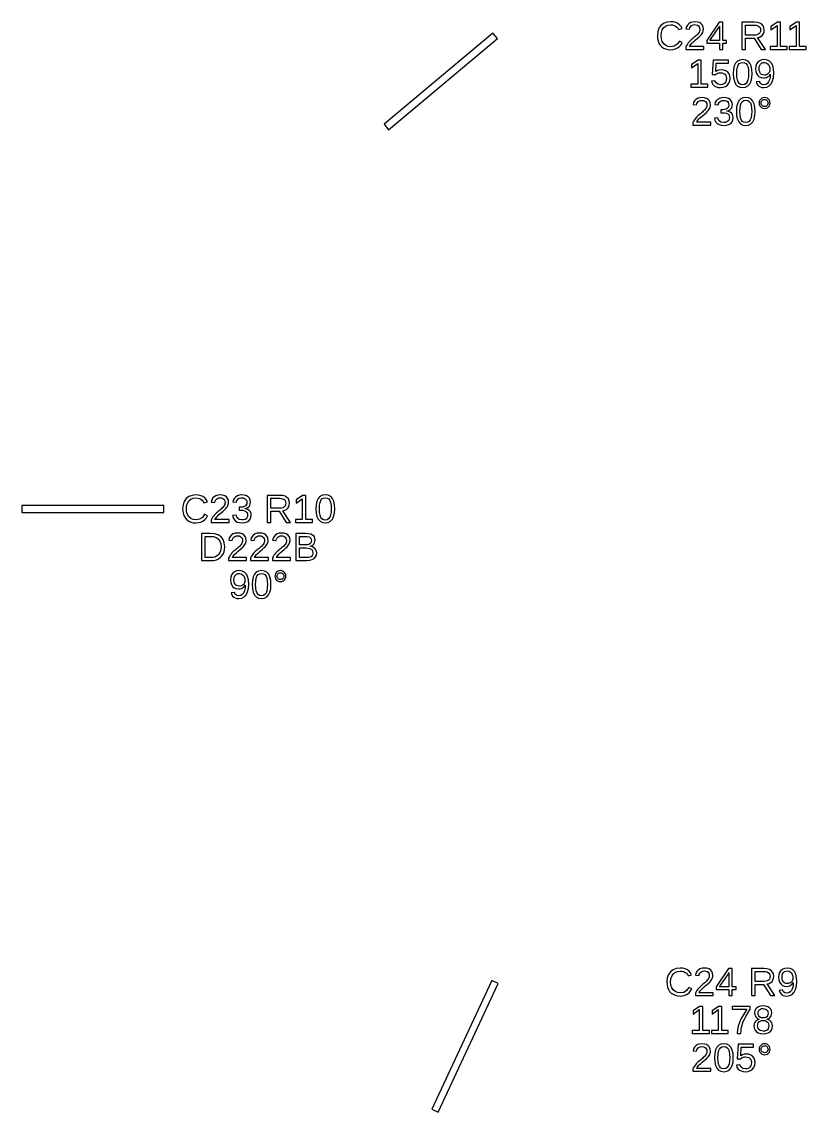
# Model space of a CAD drawing. Extents: x 195 to 2890, y 70 to 1529.
# Drawn here: x 2424 to 2589.7, y 872.5 to 1103 of the extents above; entities that cross this region are included whole.
import ezdxf

# ---------------------------------------------------------------- set-up
doc = ezdxf.new("R2010")
doc.units = 0
doc.layers.get('0').update_dxf_attribs({"linetype": 'CONTINUOUS'})

msp = doc.modelspace()

# ---------------------------------------------------------------- linework, layer by layer
for points in [[(2561.62, 1097.09), (2562.12, 1097.22), (2562.57, 1097.44), (2562.97, 1097.73), (2563.3, 1098.11), (2563.56, 1098.56), (2562.93, 1098.88), (2562.46, 1098.22), (2561.86, 1097.82), (2561.12, 1097.69), (2560.54, 1097.76), (2560.04, 1097.97), (2559.63, 1098.33), (2559.32, 1098.8), (2559.14, 1099.37), (2559.08, 1100.02), (2559.14, 1100.68), (2559.31, 1101.24), (2559.61, 1101.7), (2560.01, 1102.04), (2560.5, 1102.25), (2561.09, 1102.32), (2561.47, 1102.29), (2561.82, 1102.2), (2562.13, 1102.05), (2562.4, 1101.85), (2562.62, 1101.59), (2562.78, 1101.29), (2563.51, 1101.53), (2563.28, 1101.96), (2562.98, 1102.31), (2562.61, 1102.59), (2562.17, 1102.79), (2561.66, 1102.91), (2561.08, 1102.95), (2560.27, 1102.86), (2559.58, 1102.6), (2559.03, 1102.17), (2558.62, 1101.59), (2558.37, 1100.87), (2558.29, 1100.02), (2558.32, 1099.44), (2558.43, 1098.91), (2558.62, 1098.44), (2558.87, 1098.03), (2559.2, 1097.68), (2559.58, 1097.41), (2560.03, 1097.21), (2560.53, 1097.09), (2561.08, 1097.05)], [(2568.1, 1097.75), (2565.11, 1097.75), (2565.21, 1097.95), (2565.34, 1098.14), (2565.51, 1098.35), (2565.71, 1098.56), (2565.96, 1098.79), (2566.25, 1099.04), (2566.76, 1099.46), (2567.14, 1099.8), (2567.4, 1100.06), (2567.59, 1100.28), (2567.74, 1100.5), (2567.86, 1100.72), (2567.94, 1100.94), (2567.99, 1101.16), (2568.01, 1101.38), (2567.96, 1101.84), (2567.8, 1102.23), (2567.54, 1102.54), (2567.19, 1102.77), (2566.74, 1102.9), (2566.21, 1102.95), (2565.72, 1102.9), (2565.28, 1102.77), (2564.92, 1102.54), (2564.63, 1102.24), (2564.44, 1101.88), (2564.33, 1101.45), (2565.08, 1101.38), (2565.15, 1101.66), (2565.26, 1101.9), (2565.44, 1102.09), (2565.66, 1102.23), (2565.92, 1102.32), (2566.21, 1102.35), (2566.51, 1102.32), (2566.77, 1102.23), (2566.98, 1102.09), (2567.13, 1101.89), (2567.22, 1101.65), (2567.26, 1101.35), (2567.24, 1101.13), (2567.18, 1100.92), (2567.09, 1100.73), (2566.98, 1100.55), (2566.84, 1100.37), (2566.67, 1100.2), (2566.49, 1100.03), (2566.3, 1099.86), (2566.09, 1099.69), (2565.87, 1099.52), (2565.66, 1099.34), (2565.44, 1099.15), (2565.22, 1098.94), (2565.01, 1098.72), (2564.81, 1098.49), (2564.62, 1098.23), (2564.45, 1097.95), (2564.3, 1097.65), (2564.3, 1097.13), (2568.1, 1097.13)], [(2572.1, 1098.43), (2572.91, 1098.43), (2572.91, 1099.01), (2572.1, 1099.01), (2572.1, 1102.86), (2571.33, 1102.86), (2568.71, 1099), (2568.71, 1098.43), (2571.41, 1098.43), (2571.41, 1097.13), (2572.1, 1097.13)], [(2569.38, 1099.01), (2569.45, 1099.09), (2569.67, 1099.39), (2571.14, 1101.55), (2571.18, 1101.62), (2571.23, 1101.71), (2571.3, 1101.82), (2571.36, 1101.93), (2571.39, 1102), (2571.41, 1102.04), (2571.41, 1099.01)], [(2576.93, 1099.51), (2578.71, 1099.51), (2580.2, 1097.13), (2581.1, 1097.13), (2579.47, 1099.6), (2579.88, 1099.71), (2580.22, 1099.9), (2580.5, 1100.15), (2580.7, 1100.46), (2580.83, 1100.82), (2580.87, 1101.22), (2580.81, 1101.7), (2580.64, 1102.1), (2580.34, 1102.43), (2579.94, 1102.67), (2579.44, 1102.82), (2578.85, 1102.86), (2576.15, 1102.86), (2576.15, 1097.13), (2576.93, 1097.13)], [(2576.93, 1100.13), (2576.93, 1102.24), (2578.77, 1102.24), (2579.16, 1102.21), (2579.49, 1102.13), (2579.75, 1101.98), (2579.94, 1101.78), (2580.05, 1101.52), (2580.09, 1101.22), (2580.05, 1100.9), (2579.94, 1100.63), (2579.75, 1100.41), (2579.5, 1100.25), (2579.18, 1100.16), (2578.8, 1100.13)], [(2585.71, 1097.75), (2584.32, 1097.75), (2584.32, 1102.86), (2583.64, 1102.86), (2582.29, 1101.93), (2582.29, 1101.24), (2583.58, 1102.16), (2583.58, 1097.75), (2582.12, 1097.75), (2582.12, 1097.13), (2585.71, 1097.13)], [(2589.73, 1097.75), (2588.33, 1097.75), (2588.33, 1102.86), (2587.66, 1102.86), (2586.3, 1101.93), (2586.3, 1101.24), (2587.6, 1102.16), (2587.6, 1097.75), (2586.14, 1097.75), (2586.14, 1097.13), (2589.73, 1097.13)], [(2524.48, 1099.43), (2523.52, 1100.57), (2500.54, 1081.29), (2501.5, 1080.14)], [(2568.96, 1089.75), (2567.56, 1089.75), (2567.56, 1094.86), (2566.89, 1094.86), (2565.53, 1093.93), (2565.53, 1093.24), (2566.83, 1094.16), (2566.83, 1089.75), (2565.37, 1089.75), (2565.37, 1089.13), (2568.96, 1089.13)], [(2572.21, 1089.11), (2572.7, 1089.28), (2573.11, 1089.57), (2573.41, 1089.96), (2573.59, 1090.44), (2573.65, 1091), (2573.59, 1091.5), (2573.43, 1091.93), (2573.15, 1092.29), (2572.77, 1092.57), (2572.32, 1092.73), (2571.8, 1092.79), (2571.35, 1092.75), (2570.96, 1092.63), (2570.61, 1092.42), (2570.72, 1094.24), (2573.32, 1094.24), (2573.32, 1094.86), (2570.06, 1094.86), (2569.87, 1091.78), (2570.58, 1091.78), (2570.75, 1091.92), (2570.92, 1092.02), (2571.09, 1092.1), (2571.27, 1092.15), (2571.45, 1092.18), (2571.65, 1092.19), (2572, 1092.15), (2572.3, 1092.04), (2572.55, 1091.86), (2572.74, 1091.61), (2572.85, 1091.32), (2572.89, 1090.98), (2572.85, 1090.6), (2572.74, 1090.27), (2572.56, 1090), (2572.3, 1089.81), (2572, 1089.69), (2571.63, 1089.65), (2571.07, 1089.74), (2570.68, 1090.03), (2570.44, 1090.5), (2569.7, 1090.41), (2569.83, 1090.01), (2570.03, 1089.67), (2570.32, 1089.4), (2570.68, 1089.21), (2571.12, 1089.09), (2571.62, 1089.05)], [(2576.91, 1089.13), (2577.41, 1089.39), (2577.8, 1089.81), (2578.08, 1090.39), (2578.25, 1091.12), (2578.31, 1092), (2578.26, 1092.89), (2578.09, 1093.63), (2577.83, 1094.21), (2577.45, 1094.62), (2576.95, 1094.87), (2576.33, 1094.95), (2575.7, 1094.87), (2575.19, 1094.62), (2574.81, 1094.21), (2574.54, 1093.64), (2574.38, 1092.9), (2574.33, 1092), (2574.38, 1091.11), (2574.55, 1090.38), (2574.82, 1089.8), (2575.21, 1089.38), (2575.7, 1089.13), (2576.31, 1089.05)], [(2581.41, 1089.14), (2581.92, 1089.4), (2582.34, 1089.84), (2582.63, 1090.45), (2582.81, 1091.21), (2582.87, 1092.11), (2582.82, 1092.98), (2582.66, 1093.69), (2582.38, 1094.24), (2582, 1094.64), (2581.52, 1094.87), (2580.93, 1094.95), (2580.38, 1094.89), (2579.91, 1094.72), (2579.53, 1094.44), (2579.25, 1094.05), (2579.08, 1093.58), (2579.03, 1093.02), (2579.08, 1092.48), (2579.23, 1092.01), (2579.49, 1091.62), (2579.83, 1091.32), (2580.24, 1091.15), (2580.73, 1091.09), (2581.03, 1091.11), (2581.32, 1091.19), (2581.59, 1091.31), (2581.83, 1091.47), (2582.02, 1091.67), (2582.15, 1091.9), (2582.1, 1091.23), (2581.98, 1090.67), (2581.79, 1090.23), (2581.53, 1089.9), (2581.2, 1089.71), (2580.81, 1089.64), (2580.37, 1089.72), (2580.05, 1089.96), (2579.84, 1090.36), (2579.14, 1090.25), (2579.29, 1089.86), (2579.48, 1089.56), (2579.72, 1089.33), (2580.02, 1089.18), (2580.38, 1089.08), (2580.8, 1089.05)], [(2575.92, 1089.71), (2575.6, 1089.9), (2575.37, 1090.21), (2575.2, 1090.66), (2575.1, 1091.26), (2575.07, 1092), (2575.1, 1092.76), (2575.2, 1093.36), (2575.36, 1093.81), (2575.6, 1094.11), (2575.92, 1094.29), (2576.33, 1094.36), (2576.73, 1094.29), (2577.04, 1094.11), (2577.28, 1093.8), (2577.44, 1093.35), (2577.53, 1092.75), (2577.56, 1092), (2577.53, 1091.27), (2577.43, 1090.68), (2577.26, 1090.23), (2577.02, 1089.91), (2576.71, 1089.71), (2576.32, 1089.65)], [(2580.58, 1091.71), (2580.3, 1091.83), (2580.07, 1092.03), (2579.91, 1092.3), (2579.8, 1092.63), (2579.77, 1093.02), (2579.8, 1093.4), (2579.91, 1093.73), (2580.07, 1094), (2580.3, 1094.2), (2580.58, 1094.32), (2580.91, 1094.36), (2581.24, 1094.31), (2581.52, 1094.17), (2581.76, 1093.93), (2581.94, 1093.62), (2582.04, 1093.25), (2582.08, 1092.82), (2582.06, 1092.6), (2582.01, 1092.4), (2581.92, 1092.22), (2581.8, 1092.06), (2581.66, 1091.92), (2581.49, 1091.81), (2581.3, 1091.73), (2581.11, 1091.68), (2580.9, 1091.67)], [(2569.6, 1081.75), (2566.61, 1081.75), (2566.71, 1081.95), (2566.84, 1082.14), (2567.01, 1082.35), (2567.21, 1082.56), (2567.46, 1082.79), (2567.75, 1083.04), (2568.26, 1083.46), (2568.64, 1083.8), (2568.9, 1084.06), (2569.09, 1084.28), (2569.24, 1084.5), (2569.36, 1084.72), (2569.44, 1084.94), (2569.49, 1085.16), (2569.51, 1085.38), (2569.46, 1085.84), (2569.3, 1086.23), (2569.04, 1086.54), (2568.69, 1086.77), (2568.24, 1086.9), (2567.71, 1086.95), (2567.21, 1086.9), (2566.78, 1086.77), (2566.42, 1086.54), (2566.13, 1086.24), (2565.93, 1085.88), (2565.83, 1085.45), (2566.58, 1085.38), (2566.65, 1085.66), (2566.76, 1085.9), (2566.94, 1086.09), (2567.16, 1086.23), (2567.42, 1086.32), (2567.71, 1086.35), (2568.01, 1086.32), (2568.27, 1086.23), (2568.48, 1086.09), (2568.63, 1085.89), (2568.72, 1085.65), (2568.75, 1085.35), (2568.74, 1085.13), (2568.68, 1084.92), (2568.59, 1084.73), (2568.48, 1084.55), (2568.34, 1084.37), (2568.17, 1084.2), (2567.99, 1084.03), (2567.8, 1083.86), (2567.59, 1083.69), (2567.37, 1083.52), (2567.16, 1083.34), (2566.94, 1083.15), (2566.72, 1082.94), (2566.51, 1082.72), (2566.31, 1082.49), (2566.12, 1082.23), (2565.95, 1081.95), (2565.8, 1081.65), (2565.8, 1081.13), (2569.6, 1081.13)], [(2572.92, 1081.1), (2573.4, 1081.24), (2573.78, 1081.49), (2574.06, 1081.82), (2574.23, 1082.23), (2574.28, 1082.71), (2574.24, 1083.06), (2574.13, 1083.36), (2573.93, 1083.63), (2573.66, 1083.83), (2573.32, 1083.98), (2572.93, 1084.06), (2572.93, 1084.07), (2573.29, 1084.18), (2573.58, 1084.33), (2573.82, 1084.54), (2573.99, 1084.79), (2574.09, 1085.09), (2574.13, 1085.43), (2574.07, 1085.87), (2573.91, 1086.25), (2573.65, 1086.55), (2573.29, 1086.77), (2572.84, 1086.91), (2572.31, 1086.95), (2571.81, 1086.91), (2571.38, 1086.77), (2571.02, 1086.56), (2570.73, 1086.26), (2570.53, 1085.89), (2570.43, 1085.46), (2571.17, 1085.4), (2571.23, 1085.68), (2571.34, 1085.91), (2571.52, 1086.1), (2571.74, 1086.24), (2572, 1086.32), (2572.3, 1086.35), (2572.63, 1086.32), (2572.89, 1086.23), (2573.1, 1086.08), (2573.25, 1085.88), (2573.34, 1085.64), (2573.37, 1085.35), (2573.34, 1085.07), (2573.23, 1084.83), (2573.04, 1084.63), (2572.79, 1084.48), (2572.48, 1084.4), (2572.11, 1084.37), (2571.71, 1084.37), (2571.71, 1083.73), (2572.12, 1083.73), (2572.54, 1083.7), (2572.89, 1083.61), (2573.16, 1083.47), (2573.36, 1083.27), (2573.48, 1083.03), (2573.52, 1082.74), (2573.49, 1082.41), (2573.38, 1082.14), (2573.21, 1081.93), (2572.97, 1081.78), (2572.68, 1081.69), (2572.34, 1081.66), (2571.71, 1081.77), (2571.29, 1082.11), (2571.09, 1082.67), (2570.33, 1082.6), (2570.45, 1082.13), (2570.65, 1081.75), (2570.95, 1081.44), (2571.34, 1081.22), (2571.8, 1081.09), (2572.34, 1081.05)], [(2577.56, 1081.13), (2578.06, 1081.39), (2578.45, 1081.81), (2578.73, 1082.39), (2578.9, 1083.12), (2578.96, 1084), (2578.91, 1084.89), (2578.75, 1085.63), (2578.48, 1086.21), (2578.1, 1086.62), (2577.6, 1086.87), (2576.98, 1086.95), (2576.35, 1086.87), (2575.84, 1086.62), (2575.46, 1086.21), (2575.19, 1085.64), (2575.03, 1084.9), (2574.98, 1084), (2575.03, 1083.11), (2575.2, 1082.38), (2575.47, 1081.8), (2575.86, 1081.38), (2576.35, 1081.13), (2576.96, 1081.05)], [(2576.57, 1081.71), (2576.25, 1081.9), (2576.02, 1082.21), (2575.85, 1082.66), (2575.75, 1083.26), (2575.72, 1084), (2575.75, 1084.76), (2575.85, 1085.36), (2576.01, 1085.81), (2576.25, 1086.11), (2576.57, 1086.29), (2576.98, 1086.36), (2577.38, 1086.29), (2577.7, 1086.11), (2577.93, 1085.8), (2578.09, 1085.35), (2578.18, 1084.75), (2578.22, 1084), (2578.18, 1083.27), (2578.08, 1082.68), (2577.91, 1082.23), (2577.68, 1081.91), (2577.36, 1081.71), (2576.97, 1081.65)], [(2581.25, 1084.67), (2581.53, 1084.78), (2581.77, 1084.97), (2581.96, 1085.21), (2582.08, 1085.48), (2582.12, 1085.79), (2582.08, 1086.1), (2581.97, 1086.37), (2581.78, 1086.61), (2581.53, 1086.8), (2581.26, 1086.91), (2580.95, 1086.95), (2580.64, 1086.91), (2580.36, 1086.8), (2580.12, 1086.61), (2579.93, 1086.37), (2579.82, 1086.09), (2579.78, 1085.79), (2579.82, 1085.49), (2579.93, 1085.22), (2580.13, 1084.97), (2580.37, 1084.78), (2580.64, 1084.67), (2580.95, 1084.63)], [(2580.76, 1085.08), (2580.59, 1085.15), (2580.44, 1085.27), (2580.32, 1085.43), (2580.25, 1085.6), (2580.23, 1085.79), (2580.25, 1085.98), (2580.32, 1086.15), (2580.44, 1086.31), (2580.59, 1086.43), (2580.76, 1086.5), (2580.95, 1086.52), (2581.14, 1086.5), (2581.31, 1086.43), (2581.46, 1086.31), (2581.58, 1086.16), (2581.65, 1085.99), (2581.67, 1085.79), (2581.65, 1085.6), (2581.58, 1085.42), (2581.46, 1085.27), (2581.31, 1085.15), (2581.14, 1085.08), (2580.95, 1085.06)], [(2461.31, 997.093), (2461.81, 997.222), (2462.26, 997.437), (2462.66, 997.734), (2462.99, 998.109), (2463.26, 998.564), (2462.62, 998.881), (2462.15, 998.219), (2461.55, 997.821), (2460.81, 997.689), (2460.23, 997.76), (2459.73, 997.974), (2459.32, 998.33), (2459.01, 998.803), (2458.83, 999.368), (2458.77, 1000.02), (2458.83, 1000.68), (2459, 1001.24), (2459.3, 1001.7), (2459.7, 1002.04), (2460.19, 1002.25), (2460.78, 1002.32), (2461.16, 1002.29), (2461.51, 1002.2), (2461.83, 1002.05), (2462.09, 1001.85), (2462.31, 1001.59), (2462.47, 1001.29), (2463.2, 1001.53), (2462.97, 1001.96), (2462.67, 1002.31), (2462.3, 1002.59), (2461.86, 1002.79), (2461.35, 1002.91), (2460.77, 1002.95), (2459.96, 1002.86), (2459.28, 1002.6), (2458.72, 1002.17), (2458.31, 1001.59), (2458.06, 1000.87), (2457.98, 1000.02), (2458.02, 999.441), (2458.13, 998.913), (2458.31, 998.44), (2458.56, 998.028), (2458.89, 997.685), (2459.27, 997.41), (2459.72, 997.21), (2460.22, 997.09), (2460.77, 997.05)], [(2467.79, 997.754), (2464.8, 997.754), (2464.9, 997.946), (2465.03, 998.144), (2465.2, 998.346), (2465.4, 998.559), (2465.65, 998.789), (2465.94, 999.036), (2466.45, 999.457), (2466.83, 999.797), (2467.09, 1000.06), (2467.28, 1000.28), (2467.43, 1000.5), (2467.55, 1000.72), (2467.63, 1000.94), (2467.68, 1001.16), (2467.7, 1001.38), (2467.65, 1001.84), (2467.49, 1002.23), (2467.23, 1002.54), (2466.88, 1002.77), (2466.43, 1002.9), (2465.9, 1002.95), (2465.41, 1002.9), (2464.98, 1002.77), (2464.61, 1002.54), (2464.32, 1002.24), (2464.13, 1001.88), (2464.02, 1001.45), (2464.77, 1001.38), (2464.84, 1001.66), (2464.96, 1001.9), (2465.13, 1002.09), (2465.35, 1002.23), (2465.61, 1002.32), (2465.9, 1002.35), (2466.2, 1002.32), (2466.46, 1002.23), (2466.67, 1002.09), (2466.82, 1001.89), (2466.92, 1001.65), (2466.95, 1001.35), (2466.93, 1001.13), (2466.87, 1000.92), (2466.79, 1000.73), (2466.67, 1000.55), (2466.53, 1000.37), (2466.36, 1000.2), (2466.18, 1000.03), (2465.99, 999.863), (2465.78, 999.695), (2465.56, 999.522), (2465.35, 999.34), (2465.13, 999.148), (2464.91, 998.943), (2464.7, 998.724), (2464.5, 998.488), (2464.31, 998.233), (2464.14, 997.953), (2463.99, 997.648), (2463.99, 997.132), (2467.79, 997.132)], [(2471.11, 997.099), (2471.59, 997.244), (2471.97, 997.486), (2472.25, 997.816), (2472.42, 998.225), (2472.48, 998.714), (2472.44, 999.06), (2472.32, 999.363), (2472.12, 999.626), (2471.85, 999.835), (2471.51, 999.978), (2471.12, 1000.06), (2471.12, 1000.07), (2471.48, 1000.18), (2471.77, 1000.33), (2472.01, 1000.54), (2472.18, 1000.79), (2472.28, 1001.09), (2472.32, 1001.43), (2472.26, 1001.87), (2472.1, 1002.25), (2471.84, 1002.55), (2471.48, 1002.77), (2471.03, 1002.91), (2470.5, 1002.95), (2470, 1002.91), (2469.57, 1002.77), (2469.21, 1002.56), (2468.92, 1002.26), (2468.72, 1001.89), (2468.62, 1001.46), (2469.36, 1001.4), (2469.42, 1001.68), (2469.54, 1001.91), (2469.71, 1002.1), (2469.93, 1002.24), (2470.19, 1002.32), (2470.49, 1002.35), (2470.82, 1002.32), (2471.08, 1002.23), (2471.29, 1002.08), (2471.44, 1001.88), (2471.53, 1001.64), (2471.56, 1001.35), (2471.53, 1001.07), (2471.42, 1000.83), (2471.23, 1000.63), (2470.98, 1000.48), (2470.67, 1000.4), (2470.3, 1000.37), (2469.9, 1000.37), (2469.9, 999.731), (2470.32, 999.731), (2470.73, 999.702), (2471.08, 999.615), (2471.35, 999.469), (2471.55, 999.271), (2471.68, 999.028), (2471.72, 998.739), (2471.68, 998.41), (2471.57, 998.14), (2471.4, 997.929), (2471.16, 997.778), (2470.87, 997.687), (2470.53, 997.656), (2469.9, 997.769), (2469.49, 998.108), (2469.28, 998.674), (2468.53, 998.604), (2468.64, 998.134), (2468.84, 997.746), (2469.14, 997.443), (2469.53, 997.225), (2469.99, 997.094), (2470.53, 997.05)], [(2476.62, 999.512), (2478.4, 999.512), (2479.89, 997.132), (2480.79, 997.132), (2479.16, 999.601), (2479.57, 999.713), (2479.91, 999.896), (2480.19, 1000.15), (2480.4, 1000.46), (2480.52, 1000.82), (2480.56, 1001.22), (2480.5, 1001.7), (2480.33, 1002.1), (2480.03, 1002.43), (2479.63, 1002.67), (2479.14, 1002.82), (2478.54, 1002.86), (2475.84, 1002.86), (2475.84, 997.132), (2476.62, 997.132)], [(2485.4, 997.754), (2484.01, 997.754), (2484.01, 1002.86), (2483.33, 1002.86), (2481.98, 1001.93), (2481.98, 1001.24), (2483.27, 1002.16), (2483.27, 997.754), (2481.81, 997.754), (2481.81, 997.132), (2485.4, 997.132)], [(2488.72, 997.134), (2489.22, 997.387), (2489.61, 997.807), (2489.89, 998.387), (2490.06, 999.118), (2490.12, 1000), (2490.07, 1000.89), (2489.9, 1001.63), (2489.64, 1002.21), (2489.26, 1002.62), (2488.76, 1002.87), (2488.14, 1002.95), (2487.51, 1002.87), (2487, 1002.62), (2486.62, 1002.21), (2486.35, 1001.64), (2486.19, 1000.9), (2486.14, 1000), (2486.19, 999.114), (2486.36, 998.382), (2486.63, 997.803), (2487.02, 997.385), (2487.51, 997.134), (2488.12, 997.05)], [(2454, 1000.75), (2424, 1000.75), (2424, 999.25), (2454, 999.25)], [(2476.62, 1000.13), (2476.62, 1002.24), (2478.46, 1002.24), (2478.85, 1002.21), (2479.18, 1002.13), (2479.44, 1001.98), (2479.63, 1001.78), (2479.74, 1001.52), (2479.78, 1001.22), (2479.74, 1000.9), (2479.63, 1000.63), (2479.44, 1000.41), (2479.19, 1000.25), (2478.87, 1000.16), (2478.49, 1000.13)], [(2487.73, 997.711), (2487.41, 997.9), (2487.18, 998.214), (2487.01, 998.664), (2486.91, 999.259), (2486.88, 1000), (2486.91, 1000.76), (2487.01, 1001.36), (2487.17, 1001.81), (2487.41, 1002.11), (2487.73, 1002.29), (2488.14, 1002.36), (2488.54, 1002.29), (2488.86, 1002.11), (2489.09, 1001.8), (2489.25, 1001.35), (2489.34, 1000.75), (2489.37, 1000), (2489.34, 999.271), (2489.24, 998.68), (2489.07, 998.226), (2488.83, 997.905), (2488.52, 997.712), (2488.13, 997.648)], [(2464.62, 989.129), (2465.11, 989.247), (2465.55, 989.443), (2465.94, 989.714), (2466.27, 990.054), (2466.53, 990.462), (2466.73, 990.931), (2466.84, 991.448), (2466.88, 992.015), (2466.79, 992.844), (2466.53, 993.536), (2466.09, 994.092), (2465.49, 994.498), (2464.74, 994.741), (2463.84, 994.822), (2461.94, 994.822), (2461.94, 989.089), (2464.09, 989.089)], [(2462.72, 989.712), (2462.72, 994.2), (2463.82, 994.2), (2464.5, 994.137), (2465.07, 993.951), (2465.51, 993.64), (2465.84, 993.211), (2466.03, 992.669), (2466.1, 992.015), (2466.07, 991.564), (2465.98, 991.154), (2465.84, 990.786), (2465.65, 990.466), (2465.4, 990.2), (2465.11, 989.988), (2464.77, 989.835), (2464.4, 989.743), (2464, 989.712)], [(2471.49, 989.712), (2468.5, 989.712), (2468.6, 989.904), (2468.73, 990.101), (2468.9, 990.304), (2469.11, 990.517), (2469.36, 990.747), (2469.65, 990.993), (2470.15, 991.414), (2470.54, 991.755), (2470.8, 992.015), (2470.98, 992.234), (2471.13, 992.454), (2471.25, 992.674), (2471.34, 992.894), (2471.39, 993.115), (2471.4, 993.337), (2471.35, 993.801), (2471.2, 994.188), (2470.94, 994.499), (2470.58, 994.726), (2470.14, 994.862), (2469.61, 994.908), (2469.11, 994.862), (2468.68, 994.727), (2468.31, 994.501), (2468.03, 994.198), (2467.83, 993.833), (2467.73, 993.406), (2468.48, 993.337), (2468.54, 993.621), (2468.66, 993.859), (2468.83, 994.051), (2469.05, 994.192), (2469.31, 994.277), (2469.61, 994.305), (2469.91, 994.277), (2470.17, 994.19), (2470.37, 994.045), (2470.53, 993.848), (2470.62, 993.604), (2470.65, 993.313), (2470.63, 993.088), (2470.58, 992.879), (2470.49, 992.686), (2470.37, 992.504), (2470.23, 992.328), (2470.07, 992.157), (2469.89, 991.989), (2469.69, 991.821), (2469.49, 991.653), (2469.27, 991.48), (2469.05, 991.297), (2468.83, 991.105), (2468.62, 990.901), (2468.41, 990.681), (2468.2, 990.446), (2468.01, 990.191), (2467.85, 989.911), (2467.7, 989.606), (2467.7, 989.089), (2471.49, 989.089)], [(2476.13, 989.712), (2473.14, 989.712), (2473.24, 989.904), (2473.37, 990.101), (2473.54, 990.304), (2473.74, 990.517), (2473.99, 990.747), (2474.28, 990.993), (2474.79, 991.414), (2475.17, 991.755), (2475.43, 992.015), (2475.62, 992.234), (2475.77, 992.454), (2475.89, 992.674), (2475.97, 992.894), (2476.02, 993.115), (2476.04, 993.337), (2475.99, 993.801), (2475.83, 994.188), (2475.57, 994.499), (2475.22, 994.726), (2474.77, 994.862), (2474.24, 994.908), (2473.75, 994.862), (2473.31, 994.727), (2472.95, 994.501), (2472.66, 994.198), (2472.47, 993.833), (2472.36, 993.406), (2473.11, 993.337), (2473.18, 993.621), (2473.29, 993.859), (2473.47, 994.051), (2473.69, 994.192), (2473.95, 994.277), (2474.24, 994.305), (2474.54, 994.277), (2474.8, 994.19), (2475.01, 994.045), (2475.16, 993.848), (2475.25, 993.604), (2475.29, 993.313), (2475.27, 993.088), (2475.21, 992.879), (2475.12, 992.686), (2475.01, 992.504), (2474.87, 992.328), (2474.7, 992.157), (2474.52, 991.989), (2474.33, 991.821), (2474.12, 991.653), (2473.9, 991.48), (2473.69, 991.297), (2473.47, 991.105), (2473.25, 990.901), (2473.04, 990.681), (2472.84, 990.446), (2472.65, 990.191), (2472.48, 989.911), (2472.33, 989.606), (2472.33, 989.089), (2476.13, 989.089)], [(2480.76, 989.712), (2477.77, 989.712), (2477.87, 989.904), (2478, 990.101), (2478.17, 990.304), (2478.38, 990.517), (2478.62, 990.747), (2478.92, 990.993), (2479.42, 991.414), (2479.8, 991.755), (2480.07, 992.015), (2480.25, 992.234), (2480.4, 992.454), (2480.52, 992.674), (2480.61, 992.894), (2480.66, 993.115), (2480.67, 993.337), (2480.62, 993.801), (2480.47, 994.188), (2480.21, 994.499), (2479.85, 994.726), (2479.41, 994.862), (2478.87, 994.908), (2478.38, 994.862), (2477.95, 994.727), (2477.58, 994.501), (2477.29, 994.198), (2477.1, 993.833), (2477, 993.406), (2477.75, 993.337), (2477.81, 993.621), (2477.93, 993.859), (2478.1, 994.051), (2478.32, 994.192), (2478.58, 994.277), (2478.87, 994.305), (2479.18, 994.277), (2479.44, 994.19), (2479.64, 994.045), (2479.8, 993.848), (2479.89, 993.604), (2479.92, 993.313), (2479.9, 993.088), (2479.85, 992.879), (2479.76, 992.686), (2479.64, 992.504), (2479.5, 992.328), (2479.34, 992.157), (2479.16, 991.989), (2478.96, 991.821), (2478.75, 991.653), (2478.54, 991.48), (2478.32, 991.297), (2478.1, 991.105), (2477.89, 990.901), (2477.68, 990.681), (2477.47, 990.446), (2477.28, 990.191), (2477.11, 989.911), (2476.97, 989.606), (2476.97, 989.089), (2480.76, 989.089)], [(2484.81, 989.137), (2485.32, 989.278), (2485.74, 989.514), (2486.05, 989.836), (2486.24, 990.232), (2486.3, 990.705), (2486.26, 991.065), (2486.14, 991.382), (2485.93, 991.655), (2485.65, 991.873), (2485.3, 992.025), (2484.88, 992.112), (2485.2, 992.216), (2485.47, 992.371), (2485.68, 992.576), (2485.84, 992.825), (2485.93, 993.11), (2485.97, 993.431), (2485.74, 994.204), (2485.07, 994.668), (2483.95, 994.822), (2481.87, 994.822), (2481.87, 989.089), (2484.19, 989.089)], [(2482.64, 992.385), (2482.64, 994.2), (2483.95, 994.2), (2484.32, 994.178), (2484.62, 994.111), (2484.87, 994), (2485.04, 993.838), (2485.15, 993.617), (2485.19, 993.337), (2485.15, 993.042), (2485.05, 992.803), (2484.88, 992.619), (2484.64, 992.489), (2484.33, 992.411), (2483.95, 992.385)], [(2482.64, 989.712), (2482.64, 991.779), (2484.09, 991.779), (2484.88, 991.666), (2485.36, 991.328), (2485.51, 990.766), (2485.48, 990.445), (2485.37, 990.182), (2485.19, 989.976), (2484.93, 989.829), (2484.58, 989.741), (2484.15, 989.712)], [(2470.48, 981.138), (2470.99, 981.403), (2471.4, 981.844), (2471.7, 982.448), (2471.88, 983.205), (2471.94, 984.114), (2471.88, 984.981), (2471.72, 985.691), (2471.45, 986.242), (2471.07, 986.635), (2470.58, 986.871), (2470, 986.95), (2469.44, 986.893), (2468.97, 986.721), (2468.59, 986.435), (2468.31, 986.049), (2468.15, 985.578), (2468.09, 985.021), (2468.14, 984.476), (2468.3, 984.009), (2468.55, 983.617), (2468.9, 983.324), (2469.31, 983.147), (2469.79, 983.089), (2470.1, 983.113), (2470.39, 983.187), (2470.66, 983.31), (2470.89, 983.474), (2471.08, 983.67), (2471.21, 983.898), (2471.17, 983.23), (2471.05, 982.672), (2470.85, 982.226), (2470.59, 981.901), (2470.26, 981.705), (2469.88, 981.64), (2469.44, 981.72), (2469.11, 981.958), (2468.91, 982.356), (2468.21, 982.246), (2468.35, 981.865), (2468.54, 981.56), (2468.79, 981.333), (2469.09, 981.176), (2469.45, 981.082), (2469.86, 981.05)], [(2469.64, 983.707), (2469.37, 983.828), (2469.14, 984.03), (2468.97, 984.302), (2468.87, 984.633), (2468.83, 985.021), (2468.87, 985.403), (2468.97, 985.727), (2469.14, 985.996), (2469.37, 986.196), (2469.65, 986.316), (2469.97, 986.356), (2470.3, 986.309), (2470.59, 986.169), (2470.82, 985.935), (2471, 985.624), (2471.11, 985.253), (2471.14, 984.822), (2471.12, 984.605), (2471.07, 984.404), (2470.98, 984.22), (2470.87, 984.057), (2470.72, 983.92), (2470.56, 983.811), (2470.37, 983.731), (2470.17, 983.682), (2469.97, 983.666)], [(2475.25, 981.134), (2475.74, 981.387), (2476.14, 981.807), (2476.42, 982.387), (2476.59, 983.118), (2476.64, 984), (2476.59, 984.894), (2476.43, 985.629), (2476.16, 986.205), (2475.78, 986.619), (2475.28, 986.867), (2474.67, 986.95), (2474.03, 986.868), (2473.53, 986.623), (2473.14, 986.213), (2472.87, 985.64), (2472.71, 984.902), (2472.66, 984), (2472.71, 983.114), (2472.88, 982.382), (2473.16, 981.803), (2473.54, 981.385), (2474.04, 981.134), (2474.64, 981.05)], [(2474.25, 981.711), (2473.94, 981.9), (2473.7, 982.214), (2473.53, 982.664), (2473.43, 983.259), (2473.4, 984), (2473.43, 984.759), (2473.53, 985.362), (2473.69, 985.806), (2473.93, 986.112), (2474.26, 986.295), (2474.67, 986.356), (2475.06, 986.294), (2475.38, 986.108), (2475.61, 985.798), (2475.77, 985.351), (2475.87, 984.751), (2475.9, 984), (2475.86, 983.271), (2475.76, 982.68), (2475.6, 982.226), (2475.36, 981.905), (2475.04, 981.712), (2474.65, 981.648)], [(2478.94, 984.668), (2479.21, 984.781), (2479.46, 984.968), (2479.65, 985.21), (2479.76, 985.484), (2479.8, 985.79), (2479.76, 986.097), (2479.65, 986.371), (2479.46, 986.612), (2479.22, 986.8), (2478.94, 986.912), (2478.63, 986.95), (2478.32, 986.912), (2478.05, 986.798), (2477.8, 986.608), (2477.62, 986.365), (2477.5, 986.093), (2477.46, 985.79), (2477.5, 985.488), (2477.62, 985.215), (2477.81, 984.972), (2478.05, 984.783), (2478.33, 984.669), (2478.63, 984.631)], [(2478.44, 985.082), (2478.27, 985.154), (2478.12, 985.274), (2478, 985.427), (2477.93, 985.599), (2477.91, 985.79), (2477.93, 985.981), (2478, 986.154), (2478.12, 986.307), (2478.27, 986.427), (2478.44, 986.499), (2478.63, 986.523), (2478.83, 986.499), (2479, 986.429), (2479.15, 986.311), (2479.26, 986.159), (2479.33, 985.986), (2479.36, 985.79), (2479.33, 985.597), (2479.26, 985.424), (2479.15, 985.271), (2478.99, 985.153), (2478.82, 985.082), (2478.63, 985.058)], [(2563.63, 897.093), (2564.13, 897.222), (2564.58, 897.437), (2564.97, 897.734), (2565.3, 898.109), (2565.57, 898.564), (2564.94, 898.881), (2564.47, 898.219), (2563.86, 897.821), (2563.13, 897.689), (2562.54, 897.76), (2562.05, 897.974), (2561.64, 898.33), (2561.33, 898.803), (2561.15, 899.368), (2561.08, 900.024), (2561.14, 900.685), (2561.32, 901.244), (2561.61, 901.703), (2562.01, 902.043), (2562.51, 902.247), (2563.09, 902.315), (2563.48, 902.286), (2563.83, 902.198), (2564.14, 902.051), (2564.41, 901.848), (2564.62, 901.593), (2564.78, 901.286), (2565.52, 901.53), (2565.29, 901.961), (2564.99, 902.315), (2564.62, 902.592), (2564.17, 902.791), (2563.66, 902.91), (2563.09, 902.95), (2562.28, 902.863), (2561.59, 902.604), (2561.04, 902.173), (2560.62, 901.589), (2560.38, 900.873), (2560.3, 900.024), (2560.33, 899.441), (2560.44, 898.913), (2560.63, 898.44), (2560.88, 898.028), (2561.2, 897.685), (2561.59, 897.41), (2562.04, 897.21), (2562.54, 897.09), (2563.09, 897.05)], [(2570.11, 897.754), (2567.12, 897.754), (2567.21, 897.946), (2567.35, 898.144), (2567.51, 898.346), (2567.72, 898.559), (2567.97, 898.789), (2568.26, 899.036), (2568.76, 899.457), (2569.15, 899.797), (2569.41, 900.057), (2569.59, 900.277), (2569.75, 900.496), (2569.86, 900.716), (2569.95, 900.936), (2570, 901.157), (2570.02, 901.379), (2569.96, 901.843), (2569.81, 902.23), (2569.55, 902.541), (2569.2, 902.768), (2568.75, 902.904), (2568.22, 902.95), (2567.72, 902.905), (2567.29, 902.769), (2566.93, 902.543), (2566.64, 902.24), (2566.44, 901.876), (2566.34, 901.448), (2567.09, 901.379), (2567.15, 901.663), (2567.27, 901.901), (2567.45, 902.093), (2567.67, 902.235), (2567.92, 902.319), (2568.22, 902.348), (2568.52, 902.319), (2568.78, 902.232), (2568.99, 902.087), (2569.14, 901.89), (2569.23, 901.646), (2569.26, 901.355), (2569.25, 901.13), (2569.19, 900.921), (2569.1, 900.728), (2568.98, 900.547), (2568.84, 900.37), (2568.68, 900.199), (2568.5, 900.031), (2568.31, 899.863), (2568.1, 899.695), (2567.88, 899.522), (2567.66, 899.34), (2567.44, 899.148), (2567.23, 898.943), (2567.02, 898.724), (2566.82, 898.488), (2566.63, 898.233), (2566.46, 897.953), (2566.31, 897.648), (2566.31, 897.132), (2570.11, 897.132)], [(2574.11, 898.429), (2574.92, 898.429), (2574.92, 899.007), (2574.11, 899.007), (2574.11, 902.864), (2573.34, 902.864), (2570.72, 898.999), (2570.72, 898.429), (2573.42, 898.429), (2573.42, 897.132), (2574.11, 897.132)], [(2571.39, 899.007), (2571.46, 899.089), (2571.68, 899.39), (2573.15, 901.554), (2573.19, 901.618), (2573.24, 901.708), (2573.3, 901.823), (2573.36, 901.932), (2573.4, 902.004), (2573.42, 902.038), (2573.42, 899.007)], [(2578.94, 899.512), (2580.72, 899.512), (2582.21, 897.132), (2583.11, 897.132), (2581.48, 899.601), (2581.88, 899.713), (2582.23, 899.896), (2582.51, 900.151), (2582.71, 900.463), (2582.84, 900.821), (2582.88, 901.225), (2582.82, 901.702), (2582.64, 902.104), (2582.35, 902.431), (2581.95, 902.672), (2581.45, 902.816), (2580.86, 902.864), (2578.16, 902.864), (2578.16, 897.132), (2578.94, 897.132)], [(2578.94, 900.126), (2578.94, 902.242), (2580.78, 902.242), (2581.17, 902.213), (2581.5, 902.125), (2581.76, 901.979), (2581.95, 901.778), (2582.06, 901.524), (2582.1, 901.217), (2582.06, 900.898), (2581.95, 900.63), (2581.76, 900.413), (2581.51, 900.254), (2581.19, 900.158), (2580.81, 900.126)], [(2586.27, 897.138), (2586.78, 897.403), (2587.19, 897.844), (2587.49, 898.448), (2587.67, 899.205), (2587.73, 900.114), (2587.68, 900.981), (2587.51, 901.691), (2587.24, 902.242), (2586.86, 902.635), (2586.38, 902.871), (2585.79, 902.95), (2585.24, 902.893), (2584.77, 902.721), (2584.39, 902.435), (2584.11, 902.049), (2583.94, 901.578), (2583.88, 901.021), (2583.94, 900.476), (2584.09, 900.009), (2584.35, 899.617), (2584.69, 899.324), (2585.1, 899.147), (2585.58, 899.089), (2585.89, 899.113), (2586.18, 899.187), (2586.45, 899.31), (2586.69, 899.474), (2586.87, 899.67), (2587.01, 899.898), (2586.96, 899.23), (2586.84, 898.672), (2586.65, 898.226), (2586.38, 897.901), (2586.06, 897.705), (2585.67, 897.64), (2585.23, 897.72), (2584.91, 897.958), (2584.7, 898.356), (2584, 898.246), (2584.14, 897.865), (2584.34, 897.56), (2584.58, 897.333), (2584.88, 897.176), (2585.24, 897.082), (2585.66, 897.05)], [(2585.44, 899.707), (2585.16, 899.828), (2584.93, 900.03), (2584.76, 900.302), (2584.66, 900.633), (2584.63, 901.021), (2584.66, 901.403), (2584.76, 901.727), (2584.93, 901.996), (2585.16, 902.196), (2585.44, 902.316), (2585.77, 902.356), (2586.1, 902.309), (2586.38, 902.169), (2586.62, 901.935), (2586.79, 901.624), (2586.9, 901.253), (2586.94, 900.822), (2586.92, 900.605), (2586.87, 900.404), (2586.78, 900.22), (2586.66, 900.057), (2586.52, 899.92), (2586.35, 899.811), (2586.16, 899.731), (2585.97, 899.682), (2585.76, 899.666)], [(2524.68, 899.683), (2523.32, 900.317), (2510.64, 873.128), (2512, 872.494)], [(2569.27, 889.754), (2567.87, 889.754), (2567.87, 894.864), (2567.2, 894.864), (2565.84, 893.933), (2565.84, 893.241), (2567.14, 894.165), (2567.14, 889.754), (2565.67, 889.754), (2565.67, 889.132), (2569.27, 889.132)], [(2573.28, 889.754), (2571.89, 889.754), (2571.89, 894.864), (2571.21, 894.864), (2569.86, 893.933), (2569.86, 893.241), (2571.15, 894.165), (2571.15, 889.754), (2569.69, 889.754), (2569.69, 889.132), (2573.28, 889.132)], [(2575.96, 889.655), (2576.02, 890.166), (2576.12, 890.665), (2576.26, 891.161), (2576.44, 891.662), (2576.67, 892.167), (2576.96, 892.739), (2577.38, 893.44), (2577.91, 894.27), (2577.91, 894.864), (2574.12, 894.864), (2574.12, 894.242), (2577.2, 894.242), (2576.54, 893.228), (2576.02, 892.295), (2575.64, 891.445), (2575.38, 890.648), (2575.23, 889.877), (2575.18, 889.132), (2575.94, 889.132)], [(2581.23, 889.099), (2581.71, 889.247), (2582.09, 889.494), (2582.37, 889.828), (2582.54, 890.24), (2582.6, 890.731), (2582.56, 891.087), (2582.46, 891.401), (2582.29, 891.672), (2582.06, 891.891), (2581.78, 892.047), (2581.44, 892.138), (2581.44, 892.155), (2581.73, 892.247), (2581.98, 892.401), (2582.18, 892.614), (2582.33, 892.873), (2582.42, 893.159), (2582.46, 893.473), (2582.4, 893.895), (2582.24, 894.254), (2581.96, 894.551), (2581.6, 894.773), (2581.15, 894.906), (2580.63, 894.95), (2580.11, 894.905), (2579.68, 894.769), (2579.31, 894.543), (2579.04, 894.244), (2578.88, 893.89), (2578.82, 893.481), (2578.85, 893.167), (2578.94, 892.881), (2579.09, 892.622), (2579.29, 892.407), (2579.54, 892.248), (2579.83, 892.146), (2579.83, 892.13), (2579.52, 892.043), (2579.24, 891.888), (2579.01, 891.666), (2578.83, 891.391), (2578.72, 891.077), (2578.69, 890.722), (2578.75, 890.229), (2578.92, 889.816), (2579.21, 889.486), (2579.6, 889.244), (2580.08, 889.099), (2580.64, 889.05)], [(2580.32, 892.452), (2580.06, 892.538), (2579.85, 892.681), (2579.69, 892.88), (2579.6, 893.13), (2579.57, 893.432), (2579.6, 893.728), (2579.69, 893.971), (2579.84, 894.16), (2580.05, 894.296), (2580.31, 894.377), (2580.63, 894.405), (2581.22, 894.297), (2581.58, 893.972), (2581.69, 893.432), (2581.66, 893.11), (2581.57, 892.853), (2581.42, 892.661), (2581.22, 892.529), (2580.95, 892.45), (2580.64, 892.423)], [(2579.98, 889.731), (2579.58, 890.126), (2579.44, 890.783), (2579.48, 891.098), (2579.58, 891.365), (2579.76, 891.583), (2579.99, 891.745), (2580.28, 891.842), (2580.63, 891.874), (2580.98, 891.844), (2581.28, 891.754), (2581.52, 891.603), (2581.7, 891.394), (2581.8, 891.126), (2581.84, 890.8), (2581.8, 890.42), (2581.71, 890.115), (2581.54, 889.886), (2581.31, 889.727), (2581.02, 889.631), (2580.65, 889.599)], [(2569.6, 881.754), (2566.61, 881.754), (2566.71, 881.946), (2566.84, 882.144), (2567.01, 882.346), (2567.21, 882.559), (2567.46, 882.789), (2567.75, 883.036), (2568.26, 883.457), (2568.64, 883.797), (2568.9, 884.057), (2569.09, 884.277), (2569.24, 884.496), (2569.36, 884.716), (2569.44, 884.936), (2569.49, 885.157), (2569.51, 885.379), (2569.46, 885.843), (2569.3, 886.23), (2569.04, 886.541), (2568.69, 886.768), (2568.24, 886.904), (2567.71, 886.95), (2567.21, 886.905), (2566.78, 886.769), (2566.42, 886.543), (2566.13, 886.24), (2565.93, 885.876), (2565.83, 885.448), (2566.58, 885.379), (2566.65, 885.663), (2566.76, 885.901), (2566.94, 886.093), (2567.16, 886.235), (2567.42, 886.319), (2567.71, 886.348), (2568.01, 886.319), (2568.27, 886.232), (2568.48, 886.087), (2568.63, 885.89), (2568.72, 885.646), (2568.75, 885.355), (2568.74, 885.13), (2568.68, 884.921), (2568.59, 884.728), (2568.48, 884.547), (2568.34, 884.37), (2568.17, 884.199), (2567.99, 884.031), (2567.8, 883.863), (2567.59, 883.695), (2567.37, 883.522), (2567.16, 883.34), (2566.94, 883.148), (2566.72, 882.943), (2566.51, 882.724), (2566.31, 882.488), (2566.12, 882.233), (2565.95, 881.953), (2565.8, 881.648), (2565.8, 881.132), (2569.6, 881.132)], [(2572.93, 881.134), (2573.43, 881.387), (2573.82, 881.807), (2574.1, 882.387), (2574.27, 883.118), (2574.33, 884), (2574.27, 884.894), (2574.11, 885.629), (2573.84, 886.205), (2573.46, 886.619), (2572.96, 886.867), (2572.35, 886.95), (2571.72, 886.868), (2571.21, 886.623), (2570.82, 886.213), (2570.56, 885.64), (2570.4, 884.902), (2570.34, 884), (2570.4, 883.114), (2570.56, 882.382), (2570.84, 881.803), (2571.22, 881.385), (2571.72, 881.134), (2572.32, 881.05)], [(2571.94, 881.711), (2571.62, 881.9), (2571.38, 882.214), (2571.22, 882.664), (2571.12, 883.259), (2571.08, 884), (2571.12, 884.759), (2571.21, 885.362), (2571.38, 885.806), (2571.62, 886.112), (2571.94, 886.295), (2572.35, 886.356), (2572.75, 886.294), (2573.06, 886.108), (2573.29, 885.798), (2573.45, 885.351), (2573.55, 884.751), (2573.58, 884), (2573.55, 883.271), (2573.45, 882.68), (2573.28, 882.226), (2573.04, 881.905), (2572.72, 881.712), (2572.33, 881.648)], [(2577.49, 881.108), (2577.99, 881.282), (2578.4, 881.571), (2578.7, 881.961), (2578.88, 882.437), (2578.94, 882.999), (2578.88, 883.497), (2578.71, 883.929), (2578.43, 884.293), (2578.06, 884.569), (2577.61, 884.734), (2577.08, 884.789), (2576.64, 884.749), (2576.24, 884.627), (2575.9, 884.423), (2576.01, 886.242), (2578.6, 886.242), (2578.6, 886.864), (2575.34, 886.864), (2575.15, 883.78), (2575.87, 883.78), (2576.04, 883.915), (2576.21, 884.021), (2576.38, 884.098), (2576.56, 884.15), (2576.74, 884.181), (2576.93, 884.191), (2577.29, 884.154), (2577.59, 884.043), (2577.84, 883.858), (2578.03, 883.612), (2578.14, 883.321), (2578.17, 882.983), (2578.14, 882.597), (2578.03, 882.271), (2577.84, 882.004), (2577.59, 881.806), (2577.28, 881.688), (2576.92, 881.648), (2576.36, 881.743), (2575.96, 882.026), (2575.73, 882.499), (2574.98, 882.413), (2575.11, 882.006), (2575.32, 881.668), (2575.61, 881.4), (2575.97, 881.206), (2576.4, 881.089), (2576.9, 881.05)], [(2581.25, 884.668), (2581.53, 884.781), (2581.77, 884.968), (2581.96, 885.21), (2582.08, 885.484), (2582.12, 885.79), (2582.08, 886.097), (2581.97, 886.371), (2581.78, 886.612), (2581.53, 886.8), (2581.26, 886.912), (2580.95, 886.95), (2580.64, 886.912), (2580.36, 886.798), (2580.12, 886.608), (2579.93, 886.365), (2579.82, 886.093), (2579.78, 885.79), (2579.82, 885.488), (2579.93, 885.215), (2580.13, 884.972), (2580.37, 884.783), (2580.64, 884.669), (2580.95, 884.631)], [(2580.76, 885.082), (2580.59, 885.154), (2580.44, 885.274), (2580.32, 885.427), (2580.25, 885.599), (2580.23, 885.79), (2580.25, 885.981), (2580.32, 886.154), (2580.44, 886.307), (2580.59, 886.427), (2580.76, 886.499), (2580.95, 886.523), (2581.14, 886.499), (2581.31, 886.429), (2581.46, 886.311), (2581.58, 886.159), (2581.65, 885.986), (2581.67, 885.79), (2581.65, 885.597), (2581.58, 885.424), (2581.46, 885.271), (2581.31, 885.153), (2581.14, 885.082), (2580.95, 885.058)]]:
    msp.add_lwpolyline(points, close=True)

doc.saveas('drawing.dxf')
